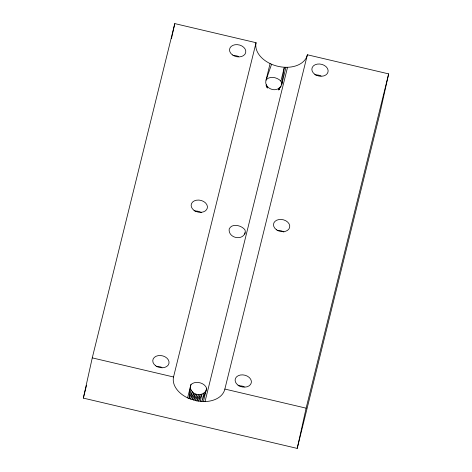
<?xml version="1.0" encoding="UTF-8"?>
<svg xmlns="http://www.w3.org/2000/svg" width="472" height="472" viewBox="0 0 472 472"><rect width="100%" height="100%" fill="white"/><g stroke="black" fill="none" stroke-linecap="round" stroke-linejoin="round"><path stroke-width="0.71" d="M281.1 86.175L279.194 88.063L278.734 89.922L281.707 84.671L284.333 67.248L287.548 67.284A26.367 17.977 13.9 0 0 307.384 54.776L388.657 73.886L379.736 114.118L297.212 448.4L83.343 398.114L92.264 357.882L174.787 23.6L256.06 42.71A26.367 17.977 13.9 0 0 270.09 63.572L271.571 64.245A26.367 17.977 13.9 0 0 284.333 67.248L280.905 81.143L281.843 83.149M244.838 234.136L245.304 231.18L244.885 229.716C241.511 225.374 231.958 222.914 229.203 228.95C227.929 237.056 240.319 241.015 244.555 234.206M307.384 54.776L224.861 389.064A26.367 17.977 13.9 0 1 205.025 401.572L196.924 400.929L189.048 398.527L190.458 385.948L190.995 384.485C195.461 380.491 204.453 382.538 206.6 388.161M171.442 38.686L174.787 23.6M297.212 448.4L306.127 408.168L388.657 73.886M203.426 401.589L206.588 388.267L206.4 389.701L201.809 401.53L203.928 393.07L205.863 391.188M279.194 88.063C273.872 92.571 263.771 87.279 266.031 80.216L270.09 63.572M281.707 84.671L285.949 67.301M83.343 398.114L86.529 385.229M190.995 384.485L190.245 387.512L190.723 389.311L192.364 391.866L189.048 398.527L187.567 397.861A26.367 17.977 13.9 0 1 173.531 376.992L256.06 42.71M189.048 398.527L191.125 390.09M266.173 85.697L266.432 85.066L267.358 88.063L266.173 85.697L266.361 84.93M200.181 401.401L201.981 394.126L203.928 393.07M205.025 401.572L287.548 67.284M187.567 397.861L190.245 387.512M279.318 87.975L278.734 89.922L279.914 87.556M266.031 80.216L271.571 64.245M244.773 233.699L245.151 232.708M266.35 79.502C270.32 75.762 277.453 77.39 280.905 81.143M92.264 357.882L173.531 376.992M224.861 389.064L306.127 408.168M156.403 366.52A8.236 6.024 12.5 0 1 161.955 367.452M238.743 385.878A8.236 6.024 12.5 0 1 244.295 386.816M277.111 230.436A8.236 6.024 12.5 0 1 283.896 232.029M194.777 211.078A8.236 6.024 12.5 0 1 201.556 212.671M233.15 55.637A8.236 6.024 12.5 0 1 238.702 56.575M315.485 74.995A8.236 6.024 12.5 0 1 321.043 75.933M192.364 391.866L190.564 399.141L193.744 393.099L192.364 391.866M193.744 393.099L192.122 399.69L195.231 393.967L198.936 394.757L201.981 394.126L198.553 401.2L200.181 394.61L196.924 400.929L198.458 394.728L195.308 400.581L196.8 394.539L193.703 400.167L195.231 393.967L193.744 393.099M276.368 229.687A8.236 6.024 12.5 0 0 289.649 227.451A8.236 6.024 12.5 0 0 278.869 219.557A8.236 6.024 12.5 0 0 276.368 229.687M237.994 385.128A8.236 6.024 12.5 0 0 251.275 382.892A8.236 6.024 12.5 0 0 240.496 374.992A8.236 6.024 12.5 0 0 237.994 385.128M314.741 74.251A8.236 6.024 12.5 0 0 328.022 72.009A8.236 6.024 12.5 0 0 317.243 64.115A8.236 6.024 12.5 0 0 314.741 74.251M232.401 54.888A8.236 6.024 12.5 0 0 245.682 52.652A8.236 6.024 12.5 0 0 234.903 44.757A8.236 6.024 12.5 0 0 232.401 54.888M194.027 210.329A8.236 6.024 12.5 0 0 207.308 208.093A8.236 6.024 12.5 0 0 196.529 200.193A8.236 6.024 12.5 0 0 194.027 210.329M155.654 365.771A8.236 6.024 12.5 0 0 168.935 363.528A8.236 6.024 12.5 0 0 158.155 355.634A8.236 6.024 12.5 0 0 155.654 365.771"/></g></svg>
